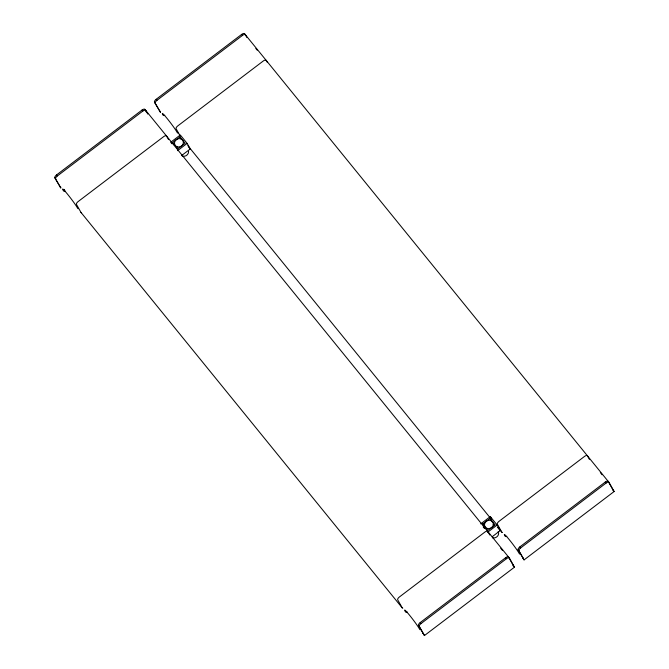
<?xml version="1.0" encoding="UTF-8"?>
<svg xmlns="http://www.w3.org/2000/svg" width="669" height="669" viewBox="0 0 669 669"><rect width="100%" height="100%" fill="white"/><g stroke="black" fill="none" stroke-linecap="round" stroke-linejoin="round"><path stroke-width="1" d="M54.866 177.803L60.795 187.914L54.866 177.803A2.893 1.263 -39.1 0 1 56.539 174.944L142.004 110.059A2.893 1.263 -39.1 0 1 144.93 109.423L509.393 558.071L514.494 567.17L424.439 635.55L418.51 625.44A2.893 1.263 -39.1 0 1 420.182 622.58L505.647 557.695A2.893 1.263 -39.1 0 1 508.574 557.06L513.165 565.255M154.506 102.148L160.435 112.258L154.506 102.148A2.893 1.263 -39.1 0 1 156.178 99.288L241.643 34.403A2.893 1.263 -39.1 0 1 244.57 33.776L609.033 482.416L614.134 491.514L524.078 559.894L518.149 549.784A2.893 1.263 -39.1 0 1 519.821 546.924L605.286 482.04A2.893 1.263 -39.1 0 1 608.213 481.412L612.804 489.599M55.686 178.815A2.893 1.263 -39.1 0 1 57.358 175.955L142.823 111.071A2.893 1.263 -39.1 0 1 145.75 110.435L147.79 114.073M155.325 103.16A2.893 1.263 -39.1 0 1 157.006 100.3L242.462 35.415A2.893 1.263 -39.1 0 1 245.389 34.78L246.92 37.514M179.961 136.869L172.686 142.397L177.879 148.794L185.162 143.266L179.961 136.869L181.307 139.252M177.553 150.676L187.136 143.4L180.296 134.987L170.712 142.254L171.958 143.785M181.475 155.643L190.264 148.978L187.136 143.4M480.727 523.877L490.302 516.602L497.142 525.023L500.27 530.592L492.292 536.655M482.692 524.011L489.976 518.483L495.177 524.889L487.893 530.417L482.692 524.011L484.481 527.197M487.567 532.298L497.142 525.023M424.439 635.55L419.329 626.452A2.893 1.263 -39.1 0 1 421.002 623.592L506.466 558.707A2.893 1.263 -39.1 0 1 509.393 558.071M524.078 559.894L518.968 550.796A2.893 1.263 -39.1 0 1 520.649 547.936L606.106 483.051A2.893 1.263 -39.1 0 1 609.033 482.416M613.314 490.511L614.134 491.514M241.643 34.403L242.462 35.415M605.286 482.04L606.106 483.051M156.178 99.288L157.006 100.3M519.821 546.924L520.649 547.936M518.149 549.784L518.968 550.796M187.847 145.658L489.984 517.589M497.887 527.314L501.834 532.173A2.893 1.263 -39.1 0 0 502.461 532.499M189.018 147.448L190.264 148.978M497.786 527.532L500.27 530.592M493.103 524.053L494.399 525.658M483.21 526.938L484.456 528.468M513.675 566.158L514.494 567.17M142.004 110.059L142.823 111.071M505.647 557.695L506.466 558.707M56.539 174.944L57.358 175.955M420.182 622.58L421.002 623.592M418.51 625.44L419.329 626.452M168.538 139.587L166.539 136.033A2.893 1.263 -39.1 0 0 163.621 136.668L78.156 201.553A2.893 1.263 -39.1 0 0 76.483 204.413L80.966 212.399L402.194 607.828A2.893 1.263 -39.1 0 0 402.813 608.146M589.406 459.36L587.415 455.806A2.893 1.263 -39.1 0 0 584.489 456.442L499.032 521.327A2.893 1.263 -39.1 0 0 497.351 524.187L501.834 532.173M267.182 62.158L266.187 60.386A2.893 1.263 -39.1 0 0 263.26 61.013L177.795 125.897A2.893 1.263 -39.1 0 0 176.123 128.757L180.103 135.857M244.57 33.776L245.59 35.591M490.302 516.602L491.648 518.993M489.976 518.483L491.765 521.669M489.767 535.016L487.776 531.462A2.893 1.263 -39.1 0 0 484.849 532.098L399.385 596.982A2.893 1.263 -39.1 0 0 397.712 599.842L402.194 607.828M173.129 143.191L174.024 144.78M144.93 109.423L146.461 112.158M64.291 189.411L64.6 189.971M513.048 565.046A2.893 1.263 -39.1 0 1 513.056 565.84M423.611 633.752A2.893 1.263 -39.1 0 1 422.992 633.426M420.324 629.705A2.893 1.263 -39.1 0 1 419.706 629.387L419.396 628.827A12.535 0.845 52.8 0 0 409.57 615.237A12.535 0.845 52.8 0 0 405.163 611.315L405.481 611.867A2.893 1.263 -39.1 0 0 407.17 611.959M500.705 548.204A12.535 0.845 52.8 0 1 502.436 550.42M81.585 212.725A2.893 1.263 -39.1 0 1 80.966 212.399M60.787 187.128A2.893 1.263 -39.1 0 1 60.168 186.802M65.144 190.933A2.893 1.263 -39.1 0 1 63.455 190.841L63.137 190.289A12.535 0.845 52.8 0 1 67.544 194.211A12.535 0.845 52.8 0 1 77.37 207.8L77.679 208.36A2.893 1.263 -39.1 0 0 78.298 208.678M498.179 531.562A4.566 4.098 -29.3 0 1 497.343 536.387A4.566 4.098 -29.3 0 1 492.309 537.709M612.695 489.39A2.893 1.263 -39.1 0 1 612.695 490.185M523.25 558.097A2.893 1.263 -39.1 0 1 522.631 557.77M519.972 554.057A2.893 1.263 -39.1 0 1 519.345 553.731L519.035 553.171A12.535 0.845 52.8 0 0 509.209 539.59A12.535 0.845 52.8 0 0 504.811 535.66L505.12 536.212A2.893 1.263 -39.1 0 0 506.809 536.304M600.344 472.548A12.535 0.845 52.8 0 1 602.075 474.764M160.426 111.472A2.893 1.263 -39.1 0 1 159.807 111.146M164.783 115.277A2.893 1.263 -39.1 0 1 163.094 115.185L162.784 114.633A12.535 0.845 52.8 0 1 167.183 118.564A12.535 0.845 52.8 0 1 177.009 132.144L177.318 132.705A2.893 1.263 -39.1 0 0 177.946 133.031M255.834 48.477A12.535 0.845 52.8 0 1 257.247 50.183M188.583 151.319A4.566 4.098 -29.3 0 1 182.294 156.086M487.099 528.418A4.566 4.098 -29.3 0 0 493.388 523.651A4.566 4.098 -29.3 0 0 486.355 521.251A4.566 4.098 -29.3 0 0 487.099 528.418M177.084 146.804A4.566 4.098 -29.3 0 0 183.373 142.029A4.566 4.098 -29.3 0 0 176.34 139.629A4.566 4.098 -29.3 0 0 177.084 146.804"/></g></svg>
